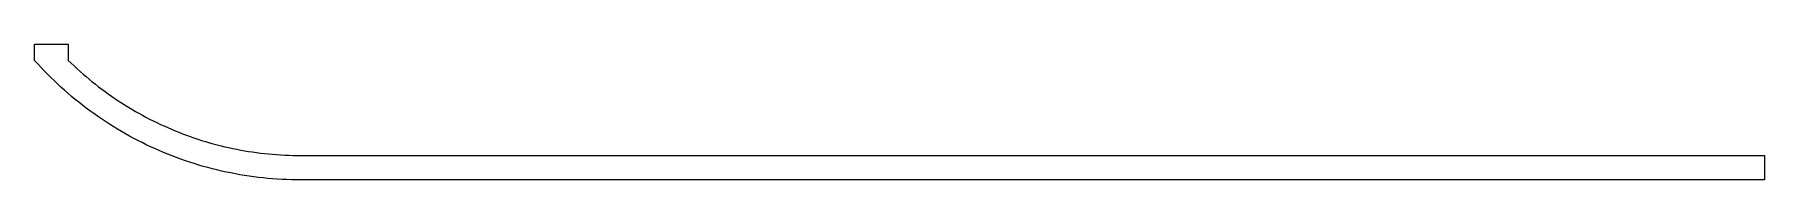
# Model space of a CAD drawing. Header units: millimetres. Extents: x 0 to 529, y 0 to 42.
import ezdxf

# ---------------------------------------------------------------- set-up
doc = ezdxf.new("R2010")
doc.units = ezdxf.units.MM

msp = doc.modelspace()

# ---------------------------------------------------------------- linework, layer by layer
for p, q in [((0, 36.71), (0, 41.71)), ((0, 41.71), (10.31, 41.71)), ((10.31, 41.71), (10.31, 36.71)), ((0.96, 35.64), (0, 36.71)), ((1.93, 34.58), (0.96, 35.64)), ((2.92, 33.54), (1.93, 34.58)), ((3.92, 32.51), (2.92, 33.54)), ((4.94, 31.49), (3.92, 32.51)), ((10.31, 36.71), (11.2, 35.85)), ((11.2, 35.85), (12.09, 35)), ((12.09, 35), (12.99, 34.16)), ((12.99, 34.16), (13.9, 33.34)), ((13.9, 33.34), (14.82, 32.52)), ((14.82, 32.52), (15.76, 31.71)), ((5.96, 30.48), (4.94, 31.49)), ((7, 29.49), (5.96, 30.48)), ((8.06, 28.51), (7, 29.49)), ((9.13, 27.55), (8.06, 28.51)), ((10.21, 26.6), (9.13, 27.55)), ((11.3, 25.66), (10.21, 26.6)), ((15.76, 31.71), (16.7, 30.92)), ((16.7, 30.92), (17.65, 30.14)), ((17.65, 30.14), (18.61, 29.37)), ((18.61, 29.37), (19.58, 28.61)), ((19.58, 28.61), (20.56, 27.86)), ((20.56, 27.86), (21.55, 27.12)), ((21.55, 27.12), (22.55, 26.4)), ((12.4, 24.74), (11.3, 25.66)), ((13.52, 23.83), (12.4, 24.74)), ((14.65, 22.94), (13.52, 23.83)), ((15.79, 22.07), (14.65, 22.94)), ((16.94, 21.2), (15.79, 22.07)), ((18.1, 20.36), (16.94, 21.2)), ((22.55, 26.4), (23.55, 25.69)), ((23.55, 25.69), (24.57, 24.99)), ((24.57, 24.99), (25.59, 24.3)), ((25.59, 24.3), (26.62, 23.63)), ((26.62, 23.63), (27.66, 22.97)), ((27.66, 22.97), (28.71, 22.32)), ((28.71, 22.32), (29.77, 21.68)), ((29.77, 21.68), (30.83, 21.06)), ((19.28, 19.53), (18.1, 20.36)), ((20.46, 18.71), (19.28, 19.53)), ((21.66, 17.91), (20.46, 18.71)), ((22.86, 17.13), (21.66, 17.91)), ((24.08, 16.36), (22.86, 17.13)), ((25.31, 15.61), (24.08, 16.36)), ((30.83, 21.06), (31.9, 20.45)), ((31.9, 20.45), (32.98, 19.86)), ((32.98, 19.86), (34.06, 19.27)), ((34.06, 19.27), (35.15, 18.7)), ((35.15, 18.7), (36.25, 18.14)), ((36.25, 18.14), (37.36, 17.6)), ((37.36, 17.6), (38.47, 17.07)), ((38.47, 17.07), (39.59, 16.56)), ((39.59, 16.56), (40.71, 16.05)), ((40.71, 16.05), (41.85, 15.56)), ((26.54, 14.88), (25.31, 15.61)), ((27.79, 14.16), (26.54, 14.88)), ((29.04, 13.46), (27.79, 14.16)), ((30.31, 12.77), (29.04, 13.46)), ((31.58, 12.11), (30.31, 12.77)), ((32.86, 11.45), (31.58, 12.11)), ((34.15, 10.82), (32.86, 11.45)), ((35.45, 10.2), (34.15, 10.82)), ((41.85, 15.56), (42.98, 15.09)), ((42.98, 15.09), (44.12, 14.63)), ((44.12, 14.63), (45.27, 14.18)), ((45.27, 14.18), (46.43, 13.75)), ((46.43, 13.75), (47.58, 13.33)), ((47.58, 13.33), (48.75, 12.92)), ((48.75, 12.92), (49.92, 12.53)), ((49.92, 12.53), (51.09, 12.15)), ((51.09, 12.15), (52.27, 11.79)), ((52.27, 11.79), (53.45, 11.44)), ((53.45, 11.44), (54.63, 11.11)), ((54.63, 11.11), (55.82, 10.79)), ((55.82, 10.79), (57.02, 10.49)), ((36.76, 9.6), (35.45, 10.2)), ((38.08, 9.02), (36.76, 9.6)), ((39.4, 8.46), (38.08, 9.02)), ((40.73, 7.91), (39.4, 8.46)), ((42.07, 7.38), (40.73, 7.91)), ((43.41, 6.87), (42.07, 7.38)), ((44.76, 6.37), (43.41, 6.87)), ((46.12, 5.9), (44.76, 6.37)), ((47.48, 5.44), (46.12, 5.9)), ((48.85, 5), (47.48, 5.44)), ((57.02, 10.49), (58.22, 10.2)), ((58.22, 10.2), (59.42, 9.92)), ((59.42, 9.92), (60.62, 9.66)), ((60.62, 9.66), (61.83, 9.42)), ((61.83, 9.42), (63.04, 9.18)), ((63.04, 9.18), (64.25, 8.97)), ((64.25, 8.97), (65.47, 8.77)), ((65.47, 8.77), (66.68, 8.58)), ((66.68, 8.58), (67.9, 8.41)), ((67.9, 8.41), (69.13, 8.25)), ((69.13, 8.25), (70.35, 8.11)), ((70.35, 8.11), (71.58, 7.98)), ((71.58, 7.98), (72.8, 7.87)), ((72.8, 7.87), (74.03, 7.77)), ((74.03, 7.77), (75.26, 7.69)), ((75.26, 7.69), (76.49, 7.62)), ((76.49, 7.62), (77.72, 7.57)), ((77.72, 7.57), (78.95, 7.53)), ((78.95, 7.53), (80.18, 7.51)), ((80.18, 7.51), (81.42, 7.5)), ((81.42, 7.5), (529.07, 7.5)), ((529.07, 7.5), (529.07, 0)), ((50.22, 4.57), (48.85, 5)), ((51.6, 4.17), (50.22, 4.57)), ((52.99, 3.79), (51.6, 4.17)), ((54.38, 3.42), (52.99, 3.79)), ((55.77, 3.07), (54.38, 3.42)), ((57.17, 2.74), (55.77, 3.07)), ((58.58, 2.43), (57.17, 2.74)), ((59.99, 2.13), (58.58, 2.43)), ((61.4, 1.86), (59.99, 2.13)), ((62.81, 1.6), (61.4, 1.86)), ((64.23, 1.37), (62.81, 1.6)), ((65.65, 1.15), (64.23, 1.37)), ((67.08, 0.95), (65.65, 1.15)), ((68.5, 0.77), (67.08, 0.95)), ((69.93, 0.61), (68.5, 0.77)), ((71.36, 0.47), (69.93, 0.61)), ((72.8, 0.34), (71.36, 0.47)), ((74.23, 0.24), (72.8, 0.34)), ((75.67, 0.15), (74.23, 0.24)), ((77.1, 0.09), (75.67, 0.15)), ((78.54, 0.04), (77.1, 0.09)), ((79.98, 0.01), (78.54, 0.04)), ((81.42, 0), (79.98, 0.01)), ((529.07, 0), (81.42, 0))]:
    msp.add_line(p, q)

doc.saveas('drawing.dxf')
